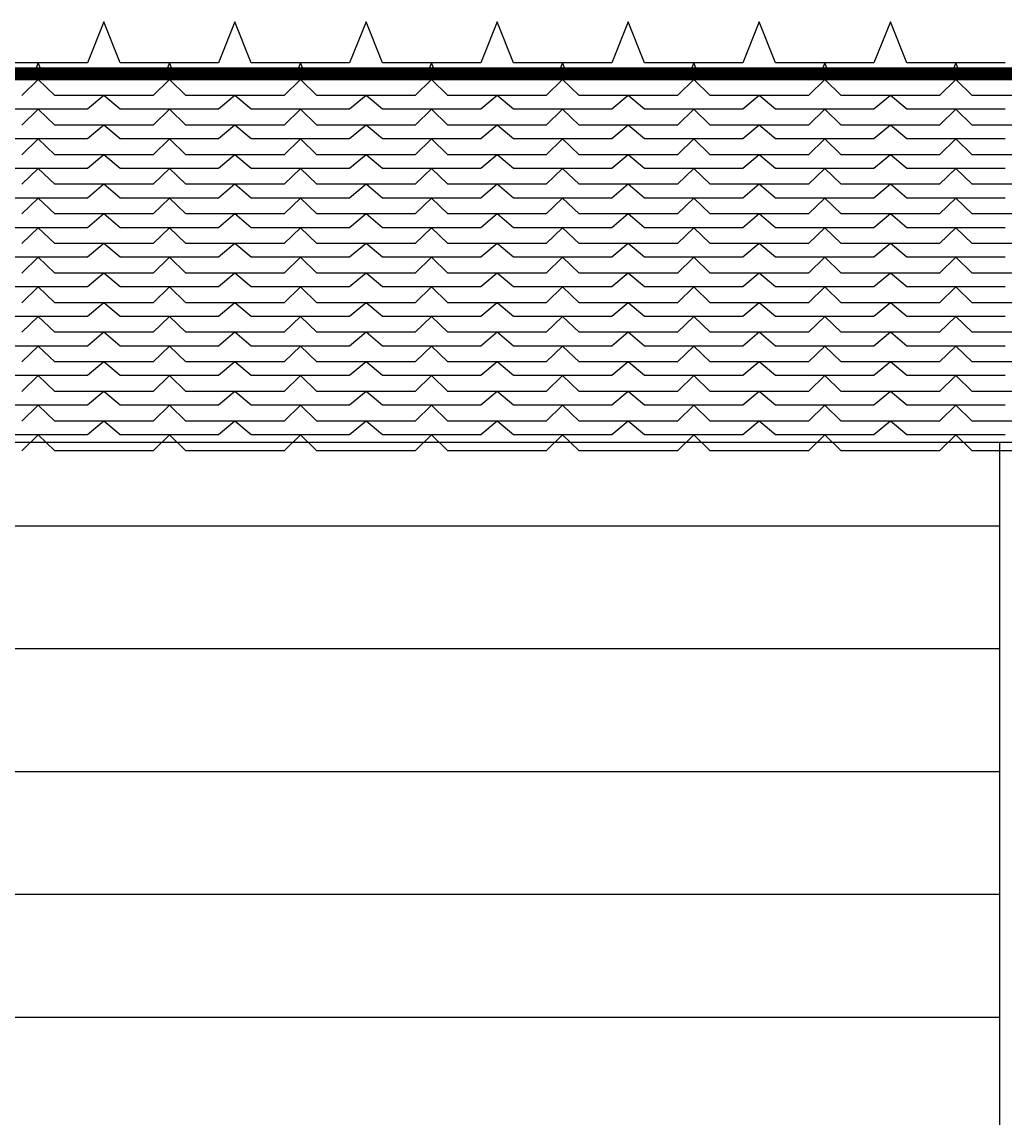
# Model space of a CAD drawing. Header units: inches. Extents: x 86794 to 87086, y 41803 to 41823.
# Drawn here: x 87070.134 to 87071.334, y 41818.191 to 41819.53 of the extents above; entities that cross this region are included whole.
import ezdxf

# ---------------------------------------------------------------- set-up
doc = ezdxf.new("R2010")
doc.units = ezdxf.units.IN
doc.header["$MEASUREMENT"] = 0

msp = doc.modelspace()

# ---------------------------------------------------------------- linework, layer by layer
at = {"color": 250}
for p, q in [((87070.2337, 41819.5295), (87070.2137, 41819.4795)), ((87070.2537, 41819.4795), (87070.2337, 41819.5295)), ((87070.3937, 41819.5295), (87070.3737, 41819.4795)), ((87070.4137, 41819.4795), (87070.3937, 41819.5295)), ((87070.5537, 41819.5295), (87070.5337, 41819.4795)), ((87070.5737, 41819.4795), (87070.5537, 41819.5295)), ((87070.7137, 41819.5295), (87070.6937, 41819.4795)), ((87070.7337, 41819.4795), (87070.7137, 41819.5295)), ((87070.8737, 41819.5295), (87070.8537, 41819.4795)), ((87070.8937, 41819.4795), (87070.8737, 41819.5295)), ((87071.0337, 41819.5295), (87071.0137, 41819.4795)), ((87071.0537, 41819.4795), (87071.0337, 41819.5295)), ((87071.1937, 41819.5295), (87071.1737, 41819.4795)), ((87071.2137, 41819.4795), (87071.1937, 41819.5295)), ((87070.2137, 41819.4795), (87070.0937, 41819.4795)), ((87070.1537, 41819.4795), (87070.1455, 41819.459)), ((87070.1619, 41819.459), (87070.1537, 41819.4795)), ((87070.3737, 41819.4795), (87070.2537, 41819.4795)), ((87070.3137, 41819.4795), (87070.3055, 41819.459)), ((87070.3219, 41819.459), (87070.3137, 41819.4795)), ((87070.5337, 41819.4795), (87070.4137, 41819.4795)), ((87070.4737, 41819.4795), (87070.4655, 41819.459)), ((87070.4819, 41819.459), (87070.4737, 41819.4795)), ((87070.6937, 41819.4795), (87070.5737, 41819.4795)), ((87070.6337, 41819.4795), (87070.6255, 41819.459)), ((87070.6419, 41819.459), (87070.6337, 41819.4795)), ((87070.8537, 41819.4795), (87070.7337, 41819.4795)), ((87070.7937, 41819.4795), (87070.7855, 41819.459)), ((87070.8019, 41819.459), (87070.7937, 41819.4795)), ((87071.0137, 41819.4795), (87070.8937, 41819.4795)), ((87070.9537, 41819.4795), (87070.9455, 41819.459)), ((87070.9619, 41819.459), (87070.9537, 41819.4795)), ((87071.1737, 41819.4795), (87071.0537, 41819.4795)), ((87071.1137, 41819.4795), (87071.1055, 41819.459)), ((87071.1219, 41819.459), (87071.1137, 41819.4795)), ((87071.3337, 41819.4795), (87071.2137, 41819.4795)), ((87071.2737, 41819.4795), (87071.2655, 41819.459)), ((87071.2819, 41819.459), (87071.2737, 41819.4795)), ((87070.1537, 41819.459), (87070.1337, 41819.4396)), ((87070.1737, 41819.4396), (87070.1537, 41819.459)), ((87070.3137, 41819.459), (87070.2937, 41819.4396)), ((87070.3337, 41819.4396), (87070.3137, 41819.459)), ((87070.4737, 41819.459), (87070.4537, 41819.4396)), ((87070.4937, 41819.4396), (87070.4737, 41819.459)), ((87070.6337, 41819.459), (87070.6137, 41819.4396)), ((87070.6537, 41819.4396), (87070.6337, 41819.459)), ((87070.7937, 41819.459), (87070.7737, 41819.4396)), ((87070.8137, 41819.4396), (87070.7937, 41819.459)), ((87070.9537, 41819.459), (87070.9337, 41819.4396)), ((87070.9737, 41819.4396), (87070.9537, 41819.459)), ((87071.1137, 41819.459), (87071.0937, 41819.4396)), ((87071.1337, 41819.4396), (87071.1137, 41819.459)), ((87071.2737, 41819.459), (87071.2537, 41819.4396)), ((87071.2937, 41819.4396), (87071.2737, 41819.459)), ((87070.2937, 41819.4396), (87070.1737, 41819.4396)), ((87070.2337, 41819.4396), (87070.2137, 41819.4228)), ((87070.2537, 41819.4228), (87070.2337, 41819.4396)), ((87070.4537, 41819.4396), (87070.3337, 41819.4396)), ((87070.3937, 41819.4396), (87070.3737, 41819.4228)), ((87070.4137, 41819.4228), (87070.3937, 41819.4396)), ((87070.6137, 41819.4396), (87070.4937, 41819.4396)), ((87070.5537, 41819.4396), (87070.5337, 41819.4228)), ((87070.5737, 41819.4228), (87070.5537, 41819.4396)), ((87070.7737, 41819.4396), (87070.6537, 41819.4396)), ((87070.7137, 41819.4396), (87070.6937, 41819.4228)), ((87070.7337, 41819.4228), (87070.7137, 41819.4396)), ((87070.9337, 41819.4396), (87070.8137, 41819.4396)), ((87070.8737, 41819.4396), (87070.8537, 41819.4228)), ((87070.8937, 41819.4228), (87070.8737, 41819.4396)), ((87071.0937, 41819.4396), (87070.9737, 41819.4396)), ((87071.0337, 41819.4396), (87071.0137, 41819.4228)), ((87071.0537, 41819.4228), (87071.0337, 41819.4396)), ((87071.2537, 41819.4396), (87071.1337, 41819.4396)), ((87071.1937, 41819.4396), (87071.1737, 41819.4228)), ((87071.2137, 41819.4228), (87071.1937, 41819.4396)), ((87071.4137, 41819.4396), (87071.2937, 41819.4396)), ((87070.2137, 41819.4228), (87070.0937, 41819.4228)), ((87070.1537, 41819.4228), (87070.1337, 41819.4035)), ((87070.1737, 41819.4035), (87070.1537, 41819.4228)), ((87070.3737, 41819.4228), (87070.2537, 41819.4228)), ((87070.3137, 41819.4228), (87070.2937, 41819.4035)), ((87070.3337, 41819.4035), (87070.3137, 41819.4228)), ((87070.5337, 41819.4228), (87070.4137, 41819.4228)), ((87070.4737, 41819.4228), (87070.4537, 41819.4035)), ((87070.4937, 41819.4035), (87070.4737, 41819.4228)), ((87070.6937, 41819.4228), (87070.5737, 41819.4228)), ((87070.6337, 41819.4228), (87070.6137, 41819.4035)), ((87070.6537, 41819.4035), (87070.6337, 41819.4228)), ((87070.8537, 41819.4228), (87070.7337, 41819.4228)), ((87070.7937, 41819.4228), (87070.7737, 41819.4035)), ((87070.8137, 41819.4035), (87070.7937, 41819.4228)), ((87071.0137, 41819.4228), (87070.8937, 41819.4228)), ((87070.9537, 41819.4228), (87070.9337, 41819.4035)), ((87070.9737, 41819.4035), (87070.9537, 41819.4228)), ((87071.1737, 41819.4228), (87071.0537, 41819.4228)), ((87071.1137, 41819.4228), (87071.0937, 41819.4035)), ((87071.1337, 41819.4035), (87071.1137, 41819.4228)), ((87071.3337, 41819.4228), (87071.2137, 41819.4228)), ((87071.2737, 41819.4228), (87071.2537, 41819.4035)), ((87071.2937, 41819.4035), (87071.2737, 41819.4228)), ((87070.2937, 41819.4035), (87070.1737, 41819.4035)), ((87070.2337, 41819.4035), (87070.2137, 41819.3867)), ((87070.2537, 41819.3867), (87070.2337, 41819.4035)), ((87070.4537, 41819.4035), (87070.3337, 41819.4035)), ((87070.3937, 41819.4035), (87070.3737, 41819.3867)), ((87070.4137, 41819.3867), (87070.3937, 41819.4035)), ((87070.6137, 41819.4035), (87070.4937, 41819.4035)), ((87070.5537, 41819.4035), (87070.5337, 41819.3867)), ((87070.5737, 41819.3867), (87070.5537, 41819.4035)), ((87070.7737, 41819.4035), (87070.6537, 41819.4035)), ((87070.7137, 41819.4035), (87070.6937, 41819.3867)), ((87070.7337, 41819.3867), (87070.7137, 41819.4035)), ((87070.9337, 41819.4035), (87070.8137, 41819.4035)), ((87070.8737, 41819.4035), (87070.8537, 41819.3867)), ((87070.8937, 41819.3867), (87070.8737, 41819.4035)), ((87071.0937, 41819.4035), (87070.9737, 41819.4035)), ((87071.0337, 41819.4035), (87071.0137, 41819.3867)), ((87071.0537, 41819.3867), (87071.0337, 41819.4035)), ((87071.2537, 41819.4035), (87071.1337, 41819.4035)), ((87071.1937, 41819.4035), (87071.1737, 41819.3867)), ((87071.2137, 41819.3867), (87071.1937, 41819.4035)), ((87071.4137, 41819.4035), (87071.2937, 41819.4035)), ((87070.2137, 41819.3867), (87070.0937, 41819.3867)), ((87070.1537, 41819.3867), (87070.1337, 41819.3673)), ((87070.1737, 41819.3673), (87070.1537, 41819.3867)), ((87070.3737, 41819.3867), (87070.2537, 41819.3867)), ((87070.3137, 41819.3867), (87070.2937, 41819.3673)), ((87070.3337, 41819.3673), (87070.3137, 41819.3867)), ((87070.5337, 41819.3867), (87070.4137, 41819.3867)), ((87070.4737, 41819.3867), (87070.4537, 41819.3673)), ((87070.4937, 41819.3673), (87070.4737, 41819.3867)), ((87070.6937, 41819.3867), (87070.5737, 41819.3867)), ((87070.6337, 41819.3867), (87070.6137, 41819.3673)), ((87070.6537, 41819.3673), (87070.6337, 41819.3867)), ((87070.8537, 41819.3867), (87070.7337, 41819.3867)), ((87070.7937, 41819.3867), (87070.7737, 41819.3673)), ((87070.8137, 41819.3673), (87070.7937, 41819.3867)), ((87071.0137, 41819.3867), (87070.8937, 41819.3867)), ((87070.9537, 41819.3867), (87070.9337, 41819.3673)), ((87070.9737, 41819.3673), (87070.9537, 41819.3867)), ((87071.1737, 41819.3867), (87071.0537, 41819.3867)), ((87071.1137, 41819.3867), (87071.0937, 41819.3673)), ((87071.1337, 41819.3673), (87071.1137, 41819.3867)), ((87071.3337, 41819.3867), (87071.2137, 41819.3867)), ((87071.2737, 41819.3867), (87071.2537, 41819.3673)), ((87071.2937, 41819.3673), (87071.2737, 41819.3867)), ((87070.2937, 41819.3673), (87070.1737, 41819.3673)), ((87070.2337, 41819.3673), (87070.2137, 41819.3505)), ((87070.2537, 41819.3505), (87070.2337, 41819.3673)), ((87070.4537, 41819.3673), (87070.3337, 41819.3673)), ((87070.3937, 41819.3673), (87070.3737, 41819.3505)), ((87070.4137, 41819.3505), (87070.3937, 41819.3673)), ((87070.6137, 41819.3673), (87070.4937, 41819.3673)), ((87070.5537, 41819.3673), (87070.5337, 41819.3505)), ((87070.5737, 41819.3505), (87070.5537, 41819.3673)), ((87070.7737, 41819.3673), (87070.6537, 41819.3673)), ((87070.7137, 41819.3673), (87070.6937, 41819.3505)), ((87070.7337, 41819.3505), (87070.7137, 41819.3673)), ((87070.9337, 41819.3673), (87070.8137, 41819.3673)), ((87070.8737, 41819.3673), (87070.8537, 41819.3505)), ((87070.8937, 41819.3505), (87070.8737, 41819.3673)), ((87071.0937, 41819.3673), (87070.9737, 41819.3673)), ((87071.0337, 41819.3673), (87071.0137, 41819.3505)), ((87071.0537, 41819.3505), (87071.0337, 41819.3673)), ((87071.2537, 41819.3673), (87071.1337, 41819.3673)), ((87071.1937, 41819.3673), (87071.1737, 41819.3505)), ((87071.2137, 41819.3505), (87071.1937, 41819.3673)), ((87071.4137, 41819.3673), (87071.2937, 41819.3673)), ((87070.2137, 41819.3505), (87070.0937, 41819.3505)), ((87070.1537, 41819.3505), (87070.1337, 41819.3312)), ((87070.1737, 41819.3312), (87070.1537, 41819.3505)), ((87070.3737, 41819.3505), (87070.2537, 41819.3505)), ((87070.3137, 41819.3505), (87070.2937, 41819.3312)), ((87070.3337, 41819.3312), (87070.3137, 41819.3505)), ((87070.5337, 41819.3505), (87070.4137, 41819.3505)), ((87070.4737, 41819.3505), (87070.4537, 41819.3312)), ((87070.4937, 41819.3312), (87070.4737, 41819.3505)), ((87070.6937, 41819.3505), (87070.5737, 41819.3505)), ((87070.6337, 41819.3505), (87070.6137, 41819.3312)), ((87070.6537, 41819.3312), (87070.6337, 41819.3505)), ((87070.8537, 41819.3505), (87070.7337, 41819.3505)), ((87070.7937, 41819.3505), (87070.7737, 41819.3312)), ((87070.8137, 41819.3312), (87070.7937, 41819.3505)), ((87071.0137, 41819.3505), (87070.8937, 41819.3505)), ((87070.9537, 41819.3505), (87070.9337, 41819.3312)), ((87070.9737, 41819.3312), (87070.9537, 41819.3505)), ((87071.1737, 41819.3505), (87071.0537, 41819.3505)), ((87071.1137, 41819.3505), (87071.0937, 41819.3312)), ((87071.1337, 41819.3312), (87071.1137, 41819.3505)), ((87071.3337, 41819.3505), (87071.2137, 41819.3505)), ((87071.2737, 41819.3505), (87071.2537, 41819.3312)), ((87071.2937, 41819.3312), (87071.2737, 41819.3505)), ((87070.2937, 41819.3312), (87070.1737, 41819.3312)), ((87070.2337, 41819.3312), (87070.2137, 41819.3144)), ((87070.2537, 41819.3144), (87070.2337, 41819.3312)), ((87070.4537, 41819.3312), (87070.3337, 41819.3312)), ((87070.3937, 41819.3312), (87070.3737, 41819.3144)), ((87070.4137, 41819.3144), (87070.3937, 41819.3312)), ((87070.6137, 41819.3312), (87070.4937, 41819.3312)), ((87070.5537, 41819.3312), (87070.5337, 41819.3144)), ((87070.5737, 41819.3144), (87070.5537, 41819.3312)), ((87070.7737, 41819.3312), (87070.6537, 41819.3312)), ((87070.7137, 41819.3312), (87070.6937, 41819.3144)), ((87070.7337, 41819.3144), (87070.7137, 41819.3312)), ((87070.9337, 41819.3312), (87070.8137, 41819.3312)), ((87070.8737, 41819.3312), (87070.8537, 41819.3144)), ((87070.8937, 41819.3144), (87070.8737, 41819.3312)), ((87071.0937, 41819.3312), (87070.9737, 41819.3312)), ((87071.0337, 41819.3312), (87071.0137, 41819.3144)), ((87071.0537, 41819.3144), (87071.0337, 41819.3312)), ((87071.2537, 41819.3312), (87071.1337, 41819.3312)), ((87071.1937, 41819.3312), (87071.1737, 41819.3144)), ((87071.2137, 41819.3144), (87071.1937, 41819.3312)), ((87071.4137, 41819.3312), (87071.2937, 41819.3312)), ((87070.2137, 41819.3144), (87070.0937, 41819.3144)), ((87070.1537, 41819.3144), (87070.1337, 41819.295)), ((87070.1737, 41819.295), (87070.1537, 41819.3144)), ((87070.3737, 41819.3144), (87070.2537, 41819.3144)), ((87070.3137, 41819.3144), (87070.2937, 41819.295)), ((87070.3337, 41819.295), (87070.3137, 41819.3144)), ((87070.5337, 41819.3144), (87070.4137, 41819.3144)), ((87070.4737, 41819.3144), (87070.4537, 41819.295)), ((87070.4937, 41819.295), (87070.4737, 41819.3144)), ((87070.6937, 41819.3144), (87070.5737, 41819.3144)), ((87070.6337, 41819.3144), (87070.6137, 41819.295)), ((87070.6537, 41819.295), (87070.6337, 41819.3144)), ((87070.8537, 41819.3144), (87070.7337, 41819.3144)), ((87070.7937, 41819.3144), (87070.7737, 41819.295)), ((87070.8137, 41819.295), (87070.7937, 41819.3144)), ((87071.0137, 41819.3144), (87070.8937, 41819.3144)), ((87070.9537, 41819.3144), (87070.9337, 41819.295)), ((87070.9737, 41819.295), (87070.9537, 41819.3144)), ((87071.1737, 41819.3144), (87071.0537, 41819.3144)), ((87071.1137, 41819.3144), (87071.0937, 41819.295)), ((87071.1337, 41819.295), (87071.1137, 41819.3144)), ((87071.3337, 41819.3144), (87071.2137, 41819.3144)), ((87071.2737, 41819.3144), (87071.2537, 41819.295)), ((87071.2937, 41819.295), (87071.2737, 41819.3144)), ((87070.2937, 41819.295), (87070.1737, 41819.295)), ((87070.2337, 41819.295), (87070.2137, 41819.2782)), ((87070.2537, 41819.2782), (87070.2337, 41819.295)), ((87070.4537, 41819.295), (87070.3337, 41819.295)), ((87070.3937, 41819.295), (87070.3737, 41819.2782)), ((87070.4137, 41819.2782), (87070.3937, 41819.295)), ((87070.6137, 41819.295), (87070.4937, 41819.295)), ((87070.5537, 41819.295), (87070.5337, 41819.2782)), ((87070.5737, 41819.2782), (87070.5537, 41819.295)), ((87070.7737, 41819.295), (87070.6537, 41819.295)), ((87070.7137, 41819.295), (87070.6937, 41819.2782)), ((87070.7337, 41819.2782), (87070.7137, 41819.295)), ((87070.9337, 41819.295), (87070.8137, 41819.295)), ((87070.8737, 41819.295), (87070.8537, 41819.2782)), ((87070.8937, 41819.2782), (87070.8737, 41819.295)), ((87071.0937, 41819.295), (87070.9737, 41819.295)), ((87071.0337, 41819.295), (87071.0137, 41819.2782)), ((87071.0537, 41819.2782), (87071.0337, 41819.295)), ((87071.2537, 41819.295), (87071.1337, 41819.295)), ((87071.1937, 41819.295), (87071.1737, 41819.2782)), ((87071.2137, 41819.2782), (87071.1937, 41819.295)), ((87071.4137, 41819.295), (87071.2937, 41819.295)), ((87070.2137, 41819.2782), (87070.0937, 41819.2782)), ((87070.1537, 41819.2782), (87070.1337, 41819.2589)), ((87070.1737, 41819.2589), (87070.1537, 41819.2782)), ((87070.3737, 41819.2782), (87070.2537, 41819.2782)), ((87070.3137, 41819.2782), (87070.2937, 41819.2589)), ((87070.3337, 41819.2589), (87070.3137, 41819.2782)), ((87070.5337, 41819.2782), (87070.4137, 41819.2782)), ((87070.4737, 41819.2782), (87070.4537, 41819.2589)), ((87070.4937, 41819.2589), (87070.4737, 41819.2782)), ((87070.6937, 41819.2782), (87070.5737, 41819.2782)), ((87070.6337, 41819.2782), (87070.6137, 41819.2589)), ((87070.6537, 41819.2589), (87070.6337, 41819.2782)), ((87070.8537, 41819.2782), (87070.7337, 41819.2782)), ((87070.7937, 41819.2782), (87070.7737, 41819.2589)), ((87070.8137, 41819.2589), (87070.7937, 41819.2782)), ((87071.0137, 41819.2782), (87070.8937, 41819.2782)), ((87070.9537, 41819.2782), (87070.9337, 41819.2589)), ((87070.9737, 41819.2589), (87070.9537, 41819.2782)), ((87071.1737, 41819.2782), (87071.0537, 41819.2782)), ((87071.1137, 41819.2782), (87071.0937, 41819.2589)), ((87071.1337, 41819.2589), (87071.1137, 41819.2782)), ((87071.3337, 41819.2782), (87071.2137, 41819.2782)), ((87071.2737, 41819.2782), (87071.2537, 41819.2589)), ((87071.2937, 41819.2589), (87071.2737, 41819.2782)), ((87070.2937, 41819.2589), (87070.1737, 41819.2589)), ((87070.2337, 41819.2589), (87070.2137, 41819.2421)), ((87070.2537, 41819.2421), (87070.2337, 41819.2589)), ((87070.4537, 41819.2589), (87070.3337, 41819.2589)), ((87070.3937, 41819.2589), (87070.3737, 41819.2421)), ((87070.4137, 41819.2421), (87070.3937, 41819.2589)), ((87070.6137, 41819.2589), (87070.4937, 41819.2589)), ((87070.5537, 41819.2589), (87070.5337, 41819.2421)), ((87070.5737, 41819.2421), (87070.5537, 41819.2589)), ((87070.7737, 41819.2589), (87070.6537, 41819.2589)), ((87070.7137, 41819.2589), (87070.6937, 41819.2421)), ((87070.7337, 41819.2421), (87070.7137, 41819.2589)), ((87070.9337, 41819.2589), (87070.8137, 41819.2589)), ((87070.8737, 41819.2589), (87070.8537, 41819.2421)), ((87070.8937, 41819.2421), (87070.8737, 41819.2589)), ((87071.0937, 41819.2589), (87070.9737, 41819.2589)), ((87071.0337, 41819.2589), (87071.0137, 41819.2421)), ((87071.0537, 41819.2421), (87071.0337, 41819.2589)), ((87071.2537, 41819.2589), (87071.1337, 41819.2589)), ((87071.1937, 41819.2589), (87071.1737, 41819.2421)), ((87071.2137, 41819.2421), (87071.1937, 41819.2589)), ((87071.4137, 41819.2589), (87071.2937, 41819.2589)), ((87070.2137, 41819.2421), (87070.0937, 41819.2421)), ((87070.1537, 41819.2421), (87070.1337, 41819.2227)), ((87070.1737, 41819.2227), (87070.1537, 41819.2421)), ((87070.3737, 41819.2421), (87070.2537, 41819.2421)), ((87070.3137, 41819.2421), (87070.2937, 41819.2227)), ((87070.3337, 41819.2227), (87070.3137, 41819.2421)), ((87070.5337, 41819.2421), (87070.4137, 41819.2421)), ((87070.4737, 41819.2421), (87070.4537, 41819.2227)), ((87070.4937, 41819.2227), (87070.4737, 41819.2421)), ((87070.6937, 41819.2421), (87070.5737, 41819.2421)), ((87070.6337, 41819.2421), (87070.6137, 41819.2227)), ((87070.6537, 41819.2227), (87070.6337, 41819.2421)), ((87070.8537, 41819.2421), (87070.7337, 41819.2421)), ((87070.7937, 41819.2421), (87070.7737, 41819.2227)), ((87070.8137, 41819.2227), (87070.7937, 41819.2421)), ((87071.0137, 41819.2421), (87070.8937, 41819.2421)), ((87070.9537, 41819.2421), (87070.9337, 41819.2227)), ((87070.9737, 41819.2227), (87070.9537, 41819.2421)), ((87071.1737, 41819.2421), (87071.0537, 41819.2421)), ((87071.1137, 41819.2421), (87071.0937, 41819.2227)), ((87071.1337, 41819.2227), (87071.1137, 41819.2421)), ((87071.3337, 41819.2421), (87071.2137, 41819.2421)), ((87071.2737, 41819.2421), (87071.2537, 41819.2227)), ((87071.2937, 41819.2227), (87071.2737, 41819.2421)), ((87070.2937, 41819.2227), (87070.1737, 41819.2227)), ((87070.2337, 41819.2227), (87070.2137, 41819.2059)), ((87070.2537, 41819.2059), (87070.2337, 41819.2227)), ((87070.4537, 41819.2227), (87070.3337, 41819.2227)), ((87070.3937, 41819.2227), (87070.3737, 41819.2059)), ((87070.4137, 41819.2059), (87070.3937, 41819.2227)), ((87070.6137, 41819.2227), (87070.4937, 41819.2227)), ((87070.5537, 41819.2227), (87070.5337, 41819.2059)), ((87070.5737, 41819.2059), (87070.5537, 41819.2227)), ((87070.7737, 41819.2227), (87070.6537, 41819.2227)), ((87070.7137, 41819.2227), (87070.6937, 41819.2059)), ((87070.7337, 41819.2059), (87070.7137, 41819.2227)), ((87070.9337, 41819.2227), (87070.8137, 41819.2227)), ((87070.8737, 41819.2227), (87070.8537, 41819.2059)), ((87070.8937, 41819.2059), (87070.8737, 41819.2227)), ((87071.0937, 41819.2227), (87070.9737, 41819.2227)), ((87071.0337, 41819.2227), (87071.0137, 41819.2059)), ((87071.0537, 41819.2059), (87071.0337, 41819.2227)), ((87071.2537, 41819.2227), (87071.1337, 41819.2227)), ((87071.1937, 41819.2227), (87071.1737, 41819.2059)), ((87071.2137, 41819.2059), (87071.1937, 41819.2227)), ((87071.4137, 41819.2227), (87071.2937, 41819.2227)), ((87070.2137, 41819.2059), (87070.0937, 41819.2059)), ((87070.1537, 41819.2059), (87070.1337, 41819.1866)), ((87070.1737, 41819.1866), (87070.1537, 41819.2059)), ((87070.3737, 41819.2059), (87070.2537, 41819.2059)), ((87070.3137, 41819.2059), (87070.2937, 41819.1866)), ((87070.3337, 41819.1866), (87070.3137, 41819.2059)), ((87070.5337, 41819.2059), (87070.4137, 41819.2059)), ((87070.4737, 41819.2059), (87070.4537, 41819.1866)), ((87070.4937, 41819.1866), (87070.4737, 41819.2059)), ((87070.6937, 41819.2059), (87070.5737, 41819.2059)), ((87070.6337, 41819.2059), (87070.6137, 41819.1866)), ((87070.6537, 41819.1866), (87070.6337, 41819.2059)), ((87070.8537, 41819.2059), (87070.7337, 41819.2059)), ((87070.7937, 41819.2059), (87070.7737, 41819.1866)), ((87070.8137, 41819.1866), (87070.7937, 41819.2059)), ((87071.0137, 41819.2059), (87070.8937, 41819.2059)), ((87070.9537, 41819.2059), (87070.9337, 41819.1866)), ((87070.9737, 41819.1866), (87070.9537, 41819.2059)), ((87071.1737, 41819.2059), (87071.0537, 41819.2059)), ((87071.1137, 41819.2059), (87071.0937, 41819.1866)), ((87071.1337, 41819.1866), (87071.1137, 41819.2059)), ((87071.3337, 41819.2059), (87071.2137, 41819.2059)), ((87071.2737, 41819.2059), (87071.2537, 41819.1866)), ((87071.2937, 41819.1866), (87071.2737, 41819.2059)), ((87070.2937, 41819.1866), (87070.1737, 41819.1866)), ((87070.2337, 41819.1866), (87070.2137, 41819.1698)), ((87070.2537, 41819.1698), (87070.2337, 41819.1866)), ((87070.4537, 41819.1866), (87070.3337, 41819.1866)), ((87070.3937, 41819.1866), (87070.3737, 41819.1698)), ((87070.4137, 41819.1698), (87070.3937, 41819.1866)), ((87070.6137, 41819.1866), (87070.4937, 41819.1866)), ((87070.5537, 41819.1866), (87070.5337, 41819.1698)), ((87070.5737, 41819.1698), (87070.5537, 41819.1866)), ((87070.7737, 41819.1866), (87070.6537, 41819.1866)), ((87070.7137, 41819.1866), (87070.6937, 41819.1698)), ((87070.7337, 41819.1698), (87070.7137, 41819.1866)), ((87070.9337, 41819.1866), (87070.8137, 41819.1866)), ((87070.8737, 41819.1866), (87070.8537, 41819.1698)), ((87070.8937, 41819.1698), (87070.8737, 41819.1866)), ((87071.0937, 41819.1866), (87070.9737, 41819.1866)), ((87071.0337, 41819.1866), (87071.0137, 41819.1698)), ((87071.0537, 41819.1698), (87071.0337, 41819.1866)), ((87071.2537, 41819.1866), (87071.1337, 41819.1866)), ((87071.1937, 41819.1866), (87071.1737, 41819.1698)), ((87071.2137, 41819.1698), (87071.1937, 41819.1866)), ((87071.4137, 41819.1866), (87071.2937, 41819.1866)), ((87070.2137, 41819.1698), (87070.0937, 41819.1698)), ((87070.1537, 41819.1698), (87070.1337, 41819.1504)), ((87070.1737, 41819.1504), (87070.1537, 41819.1698)), ((87070.3737, 41819.1698), (87070.2537, 41819.1698)), ((87070.3137, 41819.1698), (87070.2937, 41819.1504)), ((87070.3337, 41819.1504), (87070.3137, 41819.1698)), ((87070.5337, 41819.1698), (87070.4137, 41819.1698)), ((87070.4737, 41819.1698), (87070.4537, 41819.1504)), ((87070.4937, 41819.1504), (87070.4737, 41819.1698)), ((87070.6937, 41819.1698), (87070.5737, 41819.1698)), ((87070.6337, 41819.1698), (87070.6137, 41819.1504)), ((87070.6537, 41819.1504), (87070.6337, 41819.1698)), ((87070.8537, 41819.1698), (87070.7337, 41819.1698)), ((87070.7937, 41819.1698), (87070.7737, 41819.1504)), ((87070.8137, 41819.1504), (87070.7937, 41819.1698)), ((87071.0137, 41819.1698), (87070.8937, 41819.1698)), ((87070.9537, 41819.1698), (87070.9337, 41819.1504)), ((87070.9737, 41819.1504), (87070.9537, 41819.1698)), ((87071.1737, 41819.1698), (87071.0537, 41819.1698)), ((87071.1137, 41819.1698), (87071.0937, 41819.1504)), ((87071.1337, 41819.1504), (87071.1137, 41819.1698)), ((87071.3337, 41819.1698), (87071.2137, 41819.1698)), ((87071.2737, 41819.1698), (87071.2537, 41819.1504)), ((87071.2937, 41819.1504), (87071.2737, 41819.1698)), ((87070.2937, 41819.1504), (87070.1737, 41819.1504)), ((87070.2337, 41819.1504), (87070.2137, 41819.1336)), ((87070.2537, 41819.1336), (87070.2337, 41819.1504)), ((87070.4537, 41819.1504), (87070.3337, 41819.1504)), ((87070.3937, 41819.1504), (87070.3737, 41819.1336)), ((87070.4137, 41819.1336), (87070.3937, 41819.1504)), ((87070.6137, 41819.1504), (87070.4937, 41819.1504)), ((87070.5537, 41819.1504), (87070.5337, 41819.1336)), ((87070.5737, 41819.1336), (87070.5537, 41819.1504)), ((87070.7737, 41819.1504), (87070.6537, 41819.1504)), ((87070.7137, 41819.1504), (87070.6937, 41819.1336)), ((87070.7337, 41819.1336), (87070.7137, 41819.1504)), ((87070.9337, 41819.1504), (87070.8137, 41819.1504)), ((87070.8737, 41819.1504), (87070.8537, 41819.1336)), ((87070.8937, 41819.1336), (87070.8737, 41819.1504)), ((87071.0937, 41819.1504), (87070.9737, 41819.1504)), ((87071.0337, 41819.1504), (87071.0137, 41819.1336)), ((87071.0537, 41819.1336), (87071.0337, 41819.1504)), ((87071.2537, 41819.1504), (87071.1337, 41819.1504)), ((87071.1937, 41819.1504), (87071.1737, 41819.1336)), ((87071.2137, 41819.1336), (87071.1937, 41819.1504)), ((87071.4137, 41819.1504), (87071.2937, 41819.1504)), ((87070.2137, 41819.1336), (87070.0937, 41819.1336)), ((87070.1537, 41819.1336), (87070.1337, 41819.1143)), ((87070.1737, 41819.1143), (87070.1537, 41819.1336)), ((87070.3737, 41819.1336), (87070.2537, 41819.1336)), ((87070.3137, 41819.1336), (87070.2937, 41819.1143)), ((87070.3337, 41819.1143), (87070.3137, 41819.1336)), ((87070.5337, 41819.1336), (87070.4137, 41819.1336)), ((87070.4737, 41819.1336), (87070.4537, 41819.1143)), ((87070.4937, 41819.1143), (87070.4737, 41819.1336)), ((87070.6937, 41819.1336), (87070.5737, 41819.1336)), ((87070.6337, 41819.1336), (87070.6137, 41819.1143)), ((87070.6537, 41819.1143), (87070.6337, 41819.1336)), ((87070.8537, 41819.1336), (87070.7337, 41819.1336)), ((87070.7937, 41819.1336), (87070.7737, 41819.1143)), ((87070.8137, 41819.1143), (87070.7937, 41819.1336)), ((87071.0137, 41819.1336), (87070.8937, 41819.1336)), ((87070.9537, 41819.1336), (87070.9337, 41819.1143)), ((87070.9737, 41819.1143), (87070.9537, 41819.1336)), ((87071.1737, 41819.1336), (87071.0537, 41819.1336)), ((87071.1137, 41819.1336), (87071.0937, 41819.1143)), ((87071.1337, 41819.1143), (87071.1137, 41819.1336)), ((87071.3337, 41819.1336), (87071.2137, 41819.1336)), ((87071.2737, 41819.1336), (87071.2537, 41819.1143)), ((87071.2937, 41819.1143), (87071.2737, 41819.1336)), ((87070.2937, 41819.1143), (87070.1737, 41819.1143)), ((87070.2337, 41819.1143), (87070.2137, 41819.0975)), ((87070.2537, 41819.0975), (87070.2337, 41819.1143)), ((87070.4537, 41819.1143), (87070.3337, 41819.1143)), ((87070.3937, 41819.1143), (87070.3737, 41819.0975)), ((87070.4137, 41819.0975), (87070.3937, 41819.1143)), ((87070.6137, 41819.1143), (87070.4937, 41819.1143)), ((87070.5537, 41819.1143), (87070.5337, 41819.0975)), ((87070.5737, 41819.0975), (87070.5537, 41819.1143)), ((87070.7737, 41819.1143), (87070.6537, 41819.1143)), ((87070.7137, 41819.1143), (87070.6937, 41819.0975)), ((87070.7337, 41819.0975), (87070.7137, 41819.1143)), ((87070.9337, 41819.1143), (87070.8137, 41819.1143)), ((87070.8737, 41819.1143), (87070.8537, 41819.0975)), ((87070.8937, 41819.0975), (87070.8737, 41819.1143)), ((87071.0937, 41819.1143), (87070.9737, 41819.1143)), ((87071.0337, 41819.1143), (87071.0137, 41819.0975)), ((87071.0537, 41819.0975), (87071.0337, 41819.1143)), ((87071.2537, 41819.1143), (87071.1337, 41819.1143)), ((87071.1937, 41819.1143), (87071.1737, 41819.0975)), ((87071.2137, 41819.0975), (87071.1937, 41819.1143)), ((87071.4137, 41819.1143), (87071.2937, 41819.1143)), ((87070.2137, 41819.0975), (87070.0937, 41819.0975)), ((87070.1537, 41819.0975), (87070.1337, 41819.0781)), ((87070.1737, 41819.0781), (87070.1537, 41819.0975)), ((87070.3737, 41819.0975), (87070.2537, 41819.0975)), ((87070.3137, 41819.0975), (87070.2937, 41819.0781)), ((87070.3337, 41819.0781), (87070.3137, 41819.0975)), ((87070.5337, 41819.0975), (87070.4137, 41819.0975)), ((87070.4737, 41819.0975), (87070.4537, 41819.0781)), ((87070.4937, 41819.0781), (87070.4737, 41819.0975)), ((87070.6937, 41819.0975), (87070.5737, 41819.0975)), ((87070.6337, 41819.0975), (87070.6137, 41819.0781)), ((87070.6537, 41819.0781), (87070.6337, 41819.0975)), ((87070.8537, 41819.0975), (87070.7337, 41819.0975)), ((87070.7937, 41819.0975), (87070.7737, 41819.0781)), ((87070.8137, 41819.0781), (87070.7937, 41819.0975)), ((87071.0137, 41819.0975), (87070.8937, 41819.0975)), ((87070.9537, 41819.0975), (87070.9337, 41819.0781)), ((87070.9737, 41819.0781), (87070.9537, 41819.0975)), ((87071.1737, 41819.0975), (87071.0537, 41819.0975)), ((87071.1137, 41819.0975), (87071.0937, 41819.0781)), ((87071.1337, 41819.0781), (87071.1137, 41819.0975)), ((87071.3337, 41819.0975), (87071.2137, 41819.0975)), ((87071.2737, 41819.0975), (87071.2537, 41819.0781)), ((87071.2937, 41819.0781), (87071.2737, 41819.0975)), ((87070.2937, 41819.0781), (87070.1737, 41819.0781)), ((87070.2337, 41819.0781), (87070.2137, 41819.0613)), ((87070.2537, 41819.0613), (87070.2337, 41819.0781)), ((87070.4537, 41819.0781), (87070.3337, 41819.0781)), ((87070.3937, 41819.0781), (87070.3737, 41819.0613)), ((87070.4137, 41819.0613), (87070.3937, 41819.0781)), ((87070.6137, 41819.0781), (87070.4937, 41819.0781)), ((87070.5537, 41819.0781), (87070.5337, 41819.0613)), ((87070.5737, 41819.0613), (87070.5537, 41819.0781)), ((87070.7737, 41819.0781), (87070.6537, 41819.0781)), ((87070.7137, 41819.0781), (87070.6937, 41819.0613)), ((87070.7337, 41819.0613), (87070.7137, 41819.0781)), ((87070.9337, 41819.0781), (87070.8137, 41819.0781)), ((87070.8737, 41819.0781), (87070.8537, 41819.0613)), ((87070.8937, 41819.0613), (87070.8737, 41819.0781)), ((87071.0937, 41819.0781), (87070.9737, 41819.0781)), ((87071.0337, 41819.0781), (87071.0137, 41819.0613)), ((87071.0537, 41819.0613), (87071.0337, 41819.0781)), ((87071.2537, 41819.0781), (87071.1337, 41819.0781)), ((87071.1937, 41819.0781), (87071.1737, 41819.0613)), ((87071.2137, 41819.0613), (87071.1937, 41819.0781)), ((87071.4137, 41819.0781), (87071.2937, 41819.0781)), ((87070.2137, 41819.0613), (87070.0937, 41819.0613)), ((87070.1537, 41819.0613), (87070.1337, 41819.042)), ((87070.1737, 41819.042), (87070.1537, 41819.0613)), ((87070.3737, 41819.0613), (87070.2537, 41819.0613)), ((87070.3137, 41819.0613), (87070.2937, 41819.042)), ((87070.3337, 41819.042), (87070.3137, 41819.0613)), ((87070.5337, 41819.0613), (87070.4137, 41819.0613)), ((87070.4737, 41819.0613), (87070.4537, 41819.042)), ((87070.4937, 41819.042), (87070.4737, 41819.0613)), ((87070.6937, 41819.0613), (87070.5737, 41819.0613)), ((87070.6337, 41819.0613), (87070.6137, 41819.042)), ((87070.6537, 41819.042), (87070.6337, 41819.0613)), ((87070.8537, 41819.0613), (87070.7337, 41819.0613)), ((87070.7937, 41819.0613), (87070.7737, 41819.042)), ((87070.8137, 41819.042), (87070.7937, 41819.0613)), ((87071.0137, 41819.0613), (87070.8937, 41819.0613)), ((87070.9537, 41819.0613), (87070.9337, 41819.042)), ((87070.9737, 41819.042), (87070.9537, 41819.0613)), ((87071.1737, 41819.0613), (87071.0537, 41819.0613)), ((87071.1137, 41819.0613), (87071.0937, 41819.042)), ((87071.1337, 41819.042), (87071.1137, 41819.0613)), ((87071.3337, 41819.0613), (87071.2137, 41819.0613)), ((87071.2737, 41819.0613), (87071.2537, 41819.042)), ((87071.2937, 41819.042), (87071.2737, 41819.0613)), ((87070.2937, 41819.042), (87070.1737, 41819.042)), ((87070.2337, 41819.042), (87070.2137, 41819.0252)), ((87070.2537, 41819.0252), (87070.2337, 41819.042)), ((87070.4537, 41819.042), (87070.3337, 41819.042)), ((87070.3937, 41819.042), (87070.3737, 41819.0252)), ((87070.4137, 41819.0252), (87070.3937, 41819.042)), ((87070.6137, 41819.042), (87070.4937, 41819.042)), ((87070.5537, 41819.042), (87070.5337, 41819.0252)), ((87070.5737, 41819.0252), (87070.5537, 41819.042)), ((87070.7737, 41819.042), (87070.6537, 41819.042)), ((87070.7137, 41819.042), (87070.6937, 41819.0252)), ((87070.7337, 41819.0252), (87070.7137, 41819.042)), ((87070.9337, 41819.042), (87070.8137, 41819.042)), ((87070.8737, 41819.042), (87070.8537, 41819.0252)), ((87070.8937, 41819.0252), (87070.8737, 41819.042)), ((87071.0937, 41819.042), (87070.9737, 41819.042)), ((87071.0337, 41819.042), (87071.0137, 41819.0252)), ((87071.0537, 41819.0252), (87071.0337, 41819.042)), ((87071.2537, 41819.042), (87071.1337, 41819.042)), ((87071.1937, 41819.042), (87071.1737, 41819.0252)), ((87071.2137, 41819.0252), (87071.1937, 41819.042)), ((87071.4137, 41819.042), (87071.2937, 41819.042)), ((87070.2137, 41819.0252), (87070.0937, 41819.0252)), ((87070.1537, 41819.0252), (87070.1337, 41819.0058)), ((87070.1737, 41819.0058), (87070.1537, 41819.0252)), ((87070.3737, 41819.0252), (87070.2537, 41819.0252)), ((87070.3137, 41819.0252), (87070.2937, 41819.0058)), ((87070.3337, 41819.0058), (87070.3137, 41819.0252)), ((87070.5337, 41819.0252), (87070.4137, 41819.0252)), ((87070.4737, 41819.0252), (87070.4537, 41819.0058)), ((87070.4937, 41819.0058), (87070.4737, 41819.0252)), ((87070.6937, 41819.0252), (87070.5737, 41819.0252)), ((87070.6337, 41819.0252), (87070.6137, 41819.0058)), ((87070.6537, 41819.0058), (87070.6337, 41819.0252)), ((87070.8537, 41819.0252), (87070.7337, 41819.0252)), ((87070.7937, 41819.0252), (87070.7737, 41819.0058)), ((87070.8137, 41819.0058), (87070.7937, 41819.0252)), ((87071.0137, 41819.0252), (87070.8937, 41819.0252)), ((87070.9537, 41819.0252), (87070.9337, 41819.0058)), ((87070.9737, 41819.0058), (87070.9537, 41819.0252)), ((87071.1737, 41819.0252), (87071.0537, 41819.0252)), ((87071.1137, 41819.0252), (87071.0937, 41819.0058)), ((87071.1337, 41819.0058), (87071.1137, 41819.0252)), ((87071.3337, 41819.0252), (87071.2137, 41819.0252)), ((87071.2737, 41819.0252), (87071.2537, 41819.0058)), ((87071.2937, 41819.0058), (87071.2737, 41819.0252)), ((87070.2937, 41819.0058), (87070.1737, 41819.0058)), ((87070.4537, 41819.0058), (87070.3337, 41819.0058)), ((87070.6137, 41819.0058), (87070.4937, 41819.0058)), ((87070.7737, 41819.0058), (87070.6537, 41819.0058)), ((87070.9337, 41819.0058), (87070.8137, 41819.0058)), ((87071.0937, 41819.0058), (87070.9737, 41819.0058)), ((87071.2537, 41819.0058), (87071.1337, 41819.0058)), ((87071.4137, 41819.0058), (87071.2937, 41819.0058))]:
    msp.add_line(p, q, dxfattribs=at)
msp.add_line((87074.3337, 41819.473), (87066.1337, 41819.473))
at = {"ltscale": 0.005}
for p, q in [((87066.1337, 41819.473), (87074.3337, 41819.473)), ((87066.1337, 41819.472), (87074.3337, 41819.472)), ((87066.1337, 41819.471), (87074.3337, 41819.471)), ((87066.1337, 41819.47), (87074.3337, 41819.47)), ((87066.1337, 41819.469), (87074.3337, 41819.469)), ((87066.1337, 41819.468), (87074.3337, 41819.468)), ((87066.1337, 41819.467), (87074.3337, 41819.467)), ((87066.1337, 41819.466), (87074.3337, 41819.466)), ((87066.1337, 41819.465), (87074.3337, 41819.465)), ((87066.1337, 41819.464), (87074.3337, 41819.464)), ((87066.1337, 41819.463), (87074.3337, 41819.463)), ((87066.1337, 41819.462), (87074.3337, 41819.462)), ((87066.1337, 41819.461), (87074.3337, 41819.461)), ((87066.1337, 41819.46), (87074.3337, 41819.46)), ((87066.1337, 41819.459), (87074.3337, 41819.459))]:
    msp.add_line(p, q, dxfattribs=at)
at = {"ltscale": 0.006}
for p, q in [((87074.3337, 41819.459), (87066.1337, 41819.459)), ((87074.3337, 41819.459), (87066.1337, 41819.459)), ((87074.3337, 41819.459), (87066.1337, 41819.459)), ((87074.3337, 41819.0158), (87066.1337, 41819.0158)), ((87071.327, 41819.0158), (87071.327, 41814.2936)), ((87071.327, 41818.9136), (87069.0904, 41818.9136)), ((87071.327, 41818.7636), (87069.0904, 41818.7636)), ((87071.327, 41818.6136), (87069.0904, 41818.6136)), ((87071.327, 41818.4636), (87069.0904, 41818.4636)), ((87071.327, 41818.3136), (87069.0904, 41818.3136))]:
    msp.add_line(p, q, dxfattribs=at)

doc.saveas('drawing.dxf')
